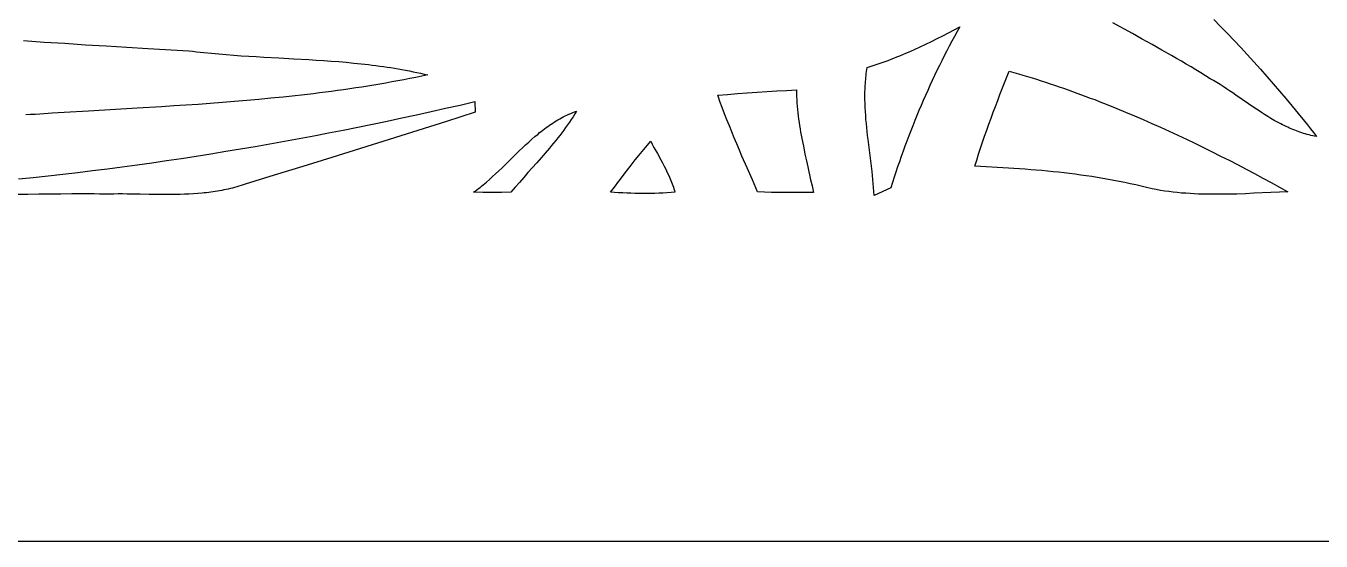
# Model space of a CAD drawing. Extents: x 138 to 547, y 3 to 737.
# Drawn here: x 288.1 to 418.2, y 3 to 54.7 of the extents above; entities that cross this region are included whole.
import ezdxf

# ---------------------------------------------------------------- set-up
doc = ezdxf.new("R2010")
doc.units = 0
doc.layers.add('LAYER_1', color=18, linetype='CONTINUOUS')

msp = doc.modelspace()

# ---------------------------------------------------------------- linework, layer by layer
at = {"layer": 'LAYER_1'}
for points in [[(138.38, 3), (546.62, 3), (546.62, 737.11), (138.38, 737.11)], [(374.95, 38.48), (373.29, 37.71), (373.26, 38.11), (373.23, 38.52), (373.2, 38.92), (373.16, 39.32), (373.12, 39.72), (373.08, 40.12), (372.98, 40.93), (372.78, 42.53), (372.68, 43.33), (372.63, 43.74), (372.59, 44.14), (372.55, 44.54), (372.51, 44.94), (372.47, 45.34), (372.44, 45.74), (372.41, 46.14), (372.39, 46.54), (372.38, 46.95), (372.37, 47.35), (372.37, 47.75), (372.37, 48.15), (372.38, 48.35), (372.39, 48.55), (372.4, 48.76), (372.41, 48.96), (372.42, 49.16), (372.44, 49.36), (372.46, 49.56), (372.48, 49.76), (372.5, 49.96), (372.53, 50.17), (372.56, 50.37), (372.59, 50.57), (372.89, 50.67), (373.2, 50.76), (373.5, 50.86), (373.8, 50.97), (374.1, 51.07), (374.39, 51.18), (374.69, 51.29), (374.99, 51.4), (375.28, 51.52), (375.58, 51.63), (375.87, 51.75), (376.17, 51.87), (376.46, 52), (376.75, 52.12), (377.04, 52.25), (377.33, 52.38), (377.91, 52.64), (378.49, 52.91), (379.06, 53.19), (379.63, 53.47), (380.2, 53.76), (380.77, 54.05), (381.33, 54.35), (381.89, 54.65), (381.62, 54.17), (381.36, 53.69), (381.1, 53.2), (380.84, 52.72), (380.58, 52.23), (380.33, 51.74), (380.08, 51.25), (379.84, 50.76), (379.6, 50.26), (379.36, 49.77), (379.12, 49.27), (378.89, 48.77), (378.67, 48.27), (378.44, 47.77), (378.22, 47.26), (378, 46.76), (377.79, 46.25), (377.58, 45.74), (377.37, 45.23), (377.16, 44.72), (376.96, 44.21), (376.76, 43.7), (376.57, 43.18), (376.37, 42.66), (376.19, 42.15), (376, 41.63), (375.82, 41.11), (375.64, 40.58), (375.46, 40.06), (375.29, 39.54), (375.12, 39.01)], [(414.86, 38.09), (414.01, 38.05), (413.16, 38.01), (411.45, 37.93), (410.59, 37.89), (409.73, 37.86), (409.31, 37.85), (408.88, 37.84), (408.45, 37.83), (408.02, 37.83), (407.59, 37.83), (407.16, 37.83), (406.74, 37.83), (406.31, 37.84), (405.88, 37.86), (405.45, 37.88), (405.03, 37.9), (404.6, 37.93), (404.18, 37.96), (403.75, 38), (403.33, 38.05), (402.9, 38.1), (402.48, 38.16), (402.05, 38.23), (401.63, 38.3), (401.21, 38.38), (400.66, 38.52), (400.12, 38.65), (399.57, 38.78), (399.02, 38.9), (398.47, 39.02), (397.92, 39.13), (397.37, 39.23), (396.82, 39.33), (396.26, 39.43), (395.71, 39.52), (395.16, 39.61), (394.6, 39.69), (394.05, 39.77), (393.49, 39.84), (392.93, 39.91), (392.37, 39.98), (391.82, 40.04), (391.26, 40.1), (390.7, 40.16), (390.14, 40.21), (389.58, 40.26), (389.02, 40.3), (388.46, 40.35), (387.9, 40.39), (387.34, 40.43), (386.78, 40.47), (385.66, 40.53), (384.53, 40.59), (383.41, 40.65), (383.6, 41.26), (383.78, 41.86), (383.98, 42.47), (384.18, 43.07), (384.39, 43.68), (384.6, 44.28), (384.81, 44.88), (385.03, 45.47), (385.25, 46.07), (385.47, 46.66), (385.7, 47.26), (385.93, 47.85), (386.39, 49.03), (386.86, 50.21), (387.32, 50.08), (387.78, 49.95), (388.23, 49.81), (388.69, 49.67), (389.15, 49.53), (389.6, 49.39), (390.06, 49.24), (390.51, 49.09), (390.96, 48.94), (391.41, 48.79), (391.87, 48.64), (392.32, 48.48), (392.77, 48.32), (393.21, 48.16), (393.66, 48), (394.11, 47.84), (394.56, 47.67), (395, 47.5), (395.45, 47.34), (395.89, 47.16), (396.78, 46.81), (397.67, 46.46), (398.55, 46.1), (399.43, 45.72), (400.31, 45.35), (401.18, 44.96), (402.05, 44.57), (402.92, 44.18), (403.79, 43.78), (404.66, 43.37), (405.52, 42.96), (406.38, 42.54), (407.24, 42.11), (408.09, 41.68), (408.95, 41.25), (409.8, 40.81), (410.65, 40.37), (411.49, 39.92), (412.34, 39.47), (413.18, 39.01), (414.03, 38.55)], [(367.19, 38.03), (366.49, 38.02), (365.79, 38.01), (365.09, 38.01), (364.39, 38.01), (363.69, 38.02), (362.99, 38.03), (362.28, 38.05), (361.58, 38.07), (361.06, 39.27), (360.53, 40.48), (360.01, 41.68), (359.75, 42.28), (359.49, 42.89), (359.24, 43.49), (358.98, 44.1), (358.74, 44.71), (358.49, 45.32), (358.25, 45.93), (358.02, 46.55), (357.8, 47.17), (357.69, 47.48), (357.58, 47.79), (358.57, 47.87), (359.55, 47.95), (360.54, 48.03), (361.53, 48.1), (362.52, 48.16), (363.5, 48.22), (364.49, 48.27), (365.48, 48.32), (365.48, 47.99), (365.49, 47.66), (365.51, 47.33), (365.53, 47.01), (365.56, 46.68), (365.59, 46.36), (365.62, 46.03), (365.66, 45.71), (365.7, 45.38), (365.75, 45.06), (365.8, 44.74), (365.85, 44.42), (365.9, 44.09), (365.96, 43.77), (366.02, 43.45), (366.08, 43.13), (366.21, 42.49), (366.34, 41.85), (366.48, 41.21), (366.63, 40.58), (366.91, 39.3), (367.06, 38.67)], [(343.39, 46.19), (343.21, 45.9), (343.04, 45.62), (342.86, 45.35), (342.67, 45.08), (342.49, 44.81), (342.29, 44.54), (342.1, 44.27), (341.9, 44.01), (341.71, 43.75), (341.5, 43.49), (341.3, 43.24), (341.09, 42.98), (340.88, 42.73), (340.67, 42.48), (340.25, 41.98), (339.82, 41.48), (339.39, 40.99), (338.51, 40.01), (338.08, 39.52), (337.65, 39.03), (337.22, 38.54), (336.79, 38.04), (335.85, 38.03), (334.91, 38.03), (333.97, 38.03), (333.03, 38.04), (333.2, 38.16), (333.36, 38.28), (333.53, 38.41), (333.69, 38.53), (333.85, 38.66), (334.01, 38.79), (334.33, 39.06), (334.65, 39.33), (334.96, 39.61), (335.26, 39.89), (335.57, 40.18), (335.87, 40.47), (336.17, 40.76), (336.77, 41.34), (337.37, 41.93), (337.67, 42.22), (337.97, 42.51), (338.27, 42.8), (338.58, 43.08), (338.89, 43.36), (339.2, 43.63), (339.52, 43.89), (339.68, 44.03), (339.84, 44.15), (340, 44.28), (340.16, 44.4), (340.33, 44.53), (340.49, 44.65), (340.66, 44.77), (340.83, 44.88), (341, 44.99), (341.17, 45.1), (341.35, 45.21), (341.52, 45.32), (341.7, 45.42), (341.88, 45.52), (342.06, 45.61), (342.24, 45.7), (342.43, 45.79), (342.61, 45.88), (342.8, 45.96), (343, 46.04), (343.19, 46.12)], [(353.28, 38.05), (352.88, 38.01), (352.47, 37.97), (352.07, 37.95), (351.67, 37.93), (351.26, 37.91), (350.86, 37.9), (350.45, 37.9), (350.05, 37.9), (349.65, 37.91), (349.24, 37.92), (348.84, 37.93), (348.43, 37.95), (348.03, 37.97), (347.62, 37.99), (346.81, 38.04), (347.06, 38.37), (347.3, 38.7), (347.54, 39.03), (347.79, 39.35), (348.29, 40), (348.79, 40.64), (349.29, 41.28), (349.8, 41.92), (350.32, 42.55), (350.84, 43.18), (351, 42.86), (351.17, 42.55), (351.51, 41.92), (351.85, 41.3), (352.02, 40.99), (352.19, 40.67), (352.35, 40.35), (352.5, 40.03), (352.65, 39.71), (352.73, 39.55), (352.8, 39.39), (352.87, 39.22), (352.93, 39.06), (353, 38.89), (353.06, 38.73), (353.12, 38.56), (353.17, 38.39), (353.23, 38.22)]]:
    msp.add_lwpolyline(points, close=True, dxfattribs=at)
for points in [[(407.42, 55.39), (408.1, 54.7), (408.78, 53.99), (409.45, 53.29), (410.12, 52.58), (410.78, 51.86), (411.44, 51.14), (412.09, 50.41), (412.74, 49.68), (413.38, 48.94), (414.02, 48.2), (414.65, 47.46), (415.28, 46.7), (415.9, 45.95), (416.51, 45.18), (416.82, 44.8), (417.12, 44.41), (417.43, 44.03), (417.73, 43.64), (417.54, 43.67), (417.35, 43.71), (417.16, 43.75), (416.98, 43.8), (416.79, 43.85), (416.61, 43.9), (416.43, 43.95), (416.25, 44.01), (416.07, 44.07), (415.89, 44.13), (415.71, 44.2), (415.54, 44.27), (415.36, 44.34), (415.19, 44.41), (415.01, 44.49), (414.84, 44.57), (414.67, 44.65), (414.5, 44.73), (414.33, 44.81), (414.16, 44.9), (413.83, 45.08), (413.49, 45.26), (413.16, 45.45), (412.84, 45.65), (412.51, 45.85), (412.19, 46.06), (411.87, 46.27), (411.55, 46.48), (410.91, 46.92), (409.64, 47.79), (409.32, 48.01), (409, 48.23), (408.68, 48.44), (408.36, 48.65), (408.04, 48.85), (407.72, 49.05), (407.39, 49.25), (407.06, 49.44), (406.58, 49.74), (406.1, 50.04), (405.62, 50.33), (405.14, 50.63), (404.65, 50.91), (404.16, 51.2), (403.67, 51.48), (403.18, 51.77), (402.2, 52.32), (401.22, 52.88), (400.23, 53.42), (399.24, 53.97), (397.26, 55.06)], [(287.84, 53.27), (289.91, 53.13), (291.99, 53), (294.07, 52.86), (296.14, 52.74), (298.22, 52.61), (300.3, 52.49), (304.45, 52.25), (304.82, 52.2), (305.2, 52.16), (305.57, 52.11), (305.95, 52.07), (306.7, 52), (307.45, 51.93), (308.2, 51.86), (308.95, 51.8), (309.7, 51.75), (310.46, 51.7), (311.21, 51.66), (311.96, 51.61), (313.47, 51.53), (314.98, 51.45), (316.49, 51.36), (317.24, 51.32), (317.99, 51.27), (318.74, 51.21), (319.5, 51.16), (320.25, 51.09), (321, 51.02), (321.75, 50.95), (322.12, 50.9), (322.49, 50.86), (322.87, 50.82), (323.24, 50.77), (323.62, 50.72), (323.99, 50.67), (324.36, 50.61), (324.73, 50.56), (325.11, 50.5), (325.48, 50.43), (325.85, 50.37), (326.22, 50.3), (326.59, 50.23), (326.96, 50.15), (327.33, 50.08), (327.7, 50), (328.07, 49.91), (328.44, 49.83), (327.84, 49.7), (327.24, 49.58), (326.64, 49.46), (326.04, 49.34), (325.43, 49.23), (324.83, 49.12), (324.23, 49.01), (323.62, 48.9), (323.02, 48.8), (322.41, 48.71), (321.81, 48.61), (321.2, 48.52), (320.6, 48.43), (319.99, 48.34), (319.38, 48.26), (318.78, 48.17), (318.17, 48.1), (317.56, 48.02), (316.96, 47.94), (316.35, 47.87), (315.74, 47.8), (315.13, 47.73), (313.91, 47.6), (312.69, 47.48), (311.47, 47.36), (310.25, 47.25), (309.03, 47.15), (307.81, 47.05), (306.59, 46.96), (305.37, 46.87), (304.14, 46.79), (302.92, 46.71), (301.7, 46.63), (299.25, 46.48), (294.36, 46.19), (291.91, 46.04), (290.69, 45.97), (289.47, 45.89), (289, 45.86), (288.52, 45.84), (288.05, 45.83)], [(287.32, 39.37), (288.81, 39.52), (290.3, 39.68), (291.79, 39.85), (293.28, 40.03), (294.77, 40.21), (296.26, 40.4), (297.75, 40.6), (299.23, 40.8), (300.72, 41.01), (302.2, 41.22), (303.69, 41.44), (305.17, 41.67), (306.65, 41.91), (308.14, 42.15), (309.62, 42.39), (311.1, 42.65), (312.57, 42.91), (314.05, 43.17), (315.53, 43.44), (317, 43.72), (318.48, 44), (319.95, 44.29), (321.42, 44.59), (322.89, 44.89), (324.36, 45.19), (325.83, 45.5), (327.3, 45.82), (328.77, 46.14), (330.23, 46.47), (331.7, 46.8), (333.16, 47.14), (333.22, 46.07), (330.34, 45.16), (327.45, 44.25), (324.56, 43.34), (321.68, 42.44), (318.79, 41.54), (315.9, 40.64), (313, 39.74), (310.11, 38.85), (309.9, 38.78), (309.69, 38.71), (309.47, 38.64), (309.26, 38.58), (309.04, 38.52), (308.83, 38.46), (308.61, 38.41), (308.39, 38.36), (308.18, 38.31), (307.96, 38.27), (307.74, 38.22), (307.52, 38.18), (307.31, 38.14), (307.09, 38.11), (306.87, 38.08), (306.65, 38.05), (306.43, 38.02), (306.21, 37.99), (305.99, 37.97), (305.77, 37.95), (305.33, 37.91), (304.89, 37.88), (304.45, 37.85), (304.01, 37.83), (303.56, 37.82), (303.12, 37.81), (302.67, 37.8), (302.23, 37.8), (301.79, 37.81), (301.34, 37.81), (300.45, 37.82), (299.56, 37.84), (298.67, 37.86), (298.23, 37.86), (297.78, 37.87), (297.34, 37.87), (296.9, 37.86), (296.45, 37.86), (296.01, 37.85), (295.46, 37.86), (294.91, 37.87), (294.35, 37.87), (293.8, 37.87), (293.25, 37.87), (292.69, 37.87), (291.58, 37.86), (289.37, 37.83), (288.26, 37.82), (287.15, 37.81)]]:
    msp.add_lwpolyline(points, dxfattribs=at)

doc.saveas('drawing.dxf')
